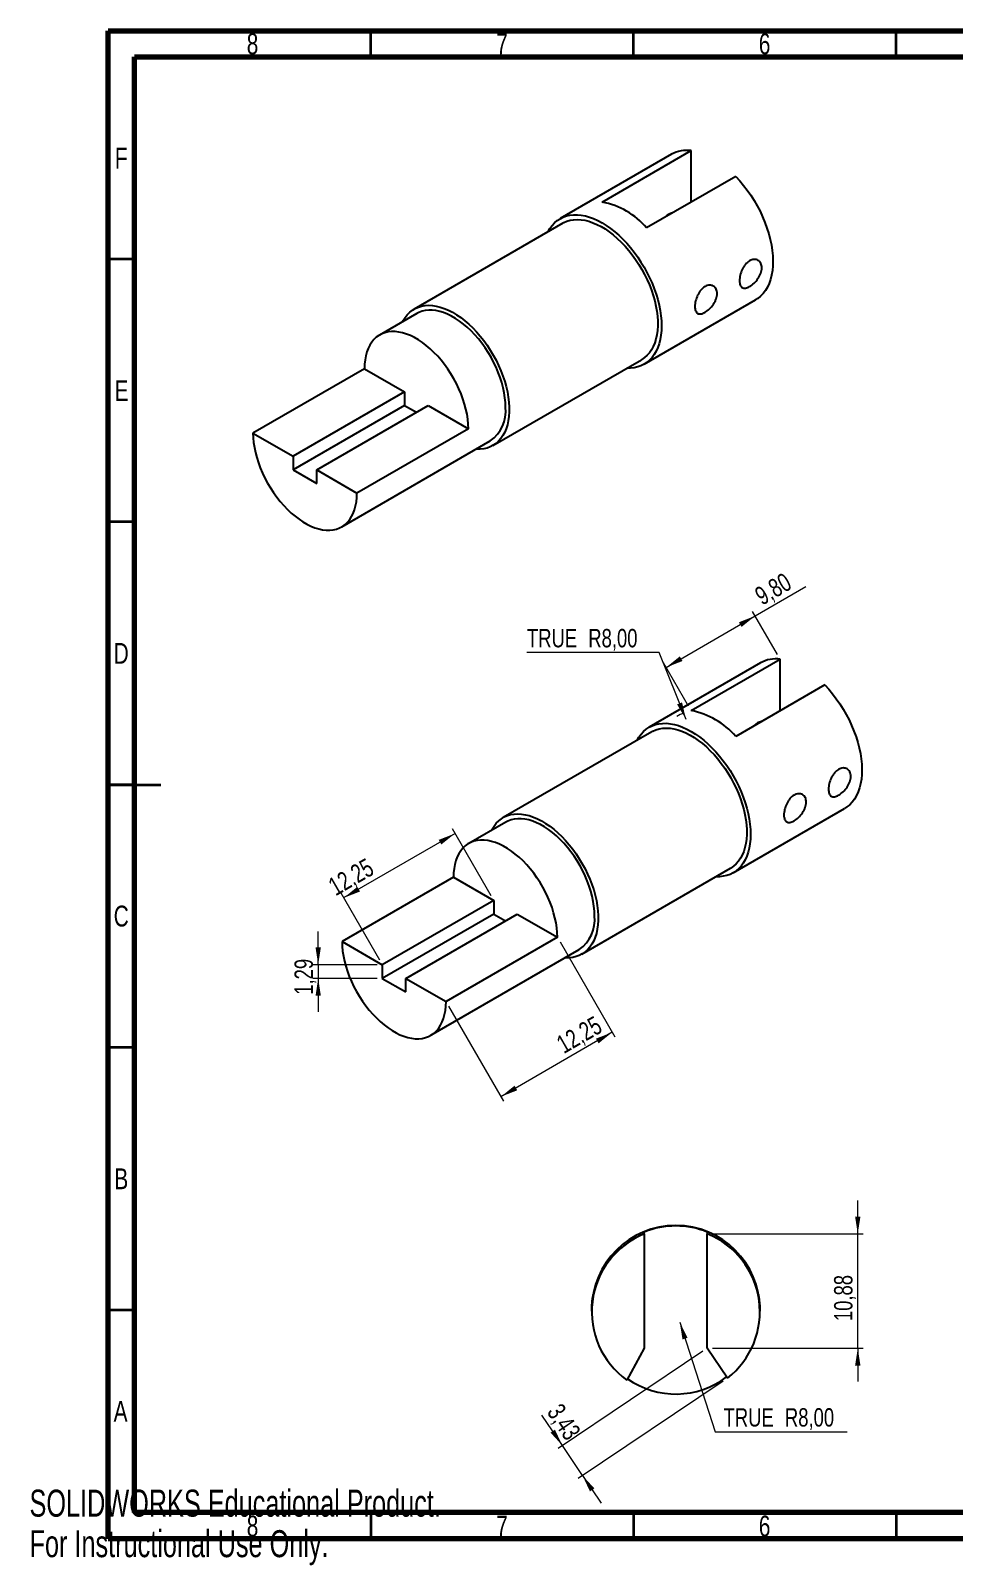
# Model space of a CAD drawing. Header units: millimetres. Extents: x 0 to 415, y 0 to 292.
# Drawn here: x 0.2 to 175.9, y -0.1 to 292 of the extents above; entities that cross this region are included whole.
import ezdxf

# ---------------------------------------------------------------- set-up
doc = ezdxf.new("R2010")
doc.units = ezdxf.units.MM
doc.styles.add('SLDTEXTSTYLE0', font='TXT', dxfattribs={"width": 0.75})
doc.styles.add('SLDTEXTSTYLE3', font='TXT', dxfattribs={"width": 0.7})
doc.dimstyles.new('SLDDIMSTYLE0', dxfattribs={"dimtxt": 3.5, "dimasz": 3.302, "dimexe": 0, "dimexo": 0.0625, "dimgap": 0.875, "dimtad": 1, "dimlfac": 0.5, "dimrnd": 1e-09, "dimzin": 12, "dimdsep": 46, "dimtxsty": 'SLDTEXTSTYLE0', "dimsah": 1, "dimcen": 0.09, "dimadec": 0, "dimazin": 3, "dimtfac": 1, "dimtmove": 0, "dimatfit": 0, "dimfxl": 0, "dimfrac": 2, "dimtolj": 1, "dimtzin": 12, "dimarcsym": 0})
doc.dimstyles.new('SLDDIMSTYLE1', dxfattribs={"dimtxt": 3.5, "dimasz": 3.302, "dimexe": 0, "dimexo": 0.0625, "dimgap": 0.875, "dimtad": 1, "dimlfac": 0.5, "dimrnd": 1e-09, "dimzin": 12, "dimdsep": 46, "dimtxsty": 'SLDTEXTSTYLE0', "dimsah": 1, "dimcen": 0.09, "dimadec": 0, "dimazin": 3, "dimtfac": 1, "dimtofl": 0, "dimtmove": 0, "dimatfit": 3, "dimfxl": 0, "dimfrac": 2, "dimtolj": 1, "dimtzin": 12, "dimarcsym": 0})
doc.dimstyles.new('SLDDIMSTYLE4', dxfattribs={"dimtxt": 3.5, "dimasz": 3.302, "dimexe": 0, "dimexo": 0.0625, "dimgap": 0.875, "dimtad": 0, "dimtih": 1, "dimtoh": 1, "dimlfac": 0.5, "dimrnd": 1e-09, "dimzin": 12, "dimdsep": 46, "dimtxsty": 'SLDTEXTSTYLE0', "dimsah": 1, "dimcen": 0, "dimadec": 0, "dimazin": 3, "dimtfac": 1, "dimtofl": 0, "dimtmove": 0, "dimatfit": 3, "dimfxl": 0, "dimfrac": 2, "dimtolj": 1, "dimtzin": 12, "dimarcsym": 0})

# ---------------------------------------------------------------- blocks, each defined once
blk = doc.blocks.new('_D_23')
at = {"color": 7, "linetype": 'Continuous', "lineweight": 0}
for p, q in [((101.01, 118.59), (111.45, 100.5)), ((79.8, 106.34), (90.24, 88.26)), ((110.95, 101.37), (89.74, 89.12))]:
    blk.add_line(p, q, dxfattribs=at)
at = {"color": 7, "linetype": 'Continuous', "lineweight": 18}
for points in [[(110.95, 101.37), (107.84, 100.16), (108.35, 99.28)], [(89.74, 89.12), (92.85, 90.33), (92.35, 91.21)]]:
    blk.add_solid(points, dxfattribs=at)
at = {"color": 7, "linetype": 'Continuous', "lineweight": 18, "insert": (99.97, 100.24), "char_height": 3.5, "attachment_point": 1, "rotation": 29.9973, "style": 'SLDTEXTSTYLE0'}
blk.add_mtext('12,25', dxfattribs=at)
blk = doc.blocks.new('_D_24')
at = {"color": 7, "linetype": 'Continuous', "lineweight": 0}
for p, q in [((54.96, 114.21), (54.96, 120.56)), ((66.17, 114.21), (53.96, 114.21)), ((54.96, 114.21), (54.96, 111.63)), ((66.17, 111.63), (53.96, 111.63)), ((54.96, 111.63), (54.96, 105.28))]:
    blk.add_line(p, q, dxfattribs=at)
at = {"color": 7, "linetype": 'Continuous', "lineweight": 18}
for points in [[(54.96, 114.21), (55.47, 117.52), (54.46, 117.52)], [(54.96, 111.63), (54.46, 108.33), (55.47, 108.33)]]:
    blk.add_solid(points, dxfattribs=at)
at = {"color": 7, "linetype": 'Continuous', "lineweight": 18, "insert": (50.45, 108.52), "char_height": 3.5, "attachment_point": 1, "rotation": 90, "style": 'SLDTEXTSTYLE0'}
blk.add_mtext('1,29', dxfattribs=at)
blk = doc.blocks.new('_D_25')
at = {"color": 7, "linetype": 'Continuous', "lineweight": 0}
for p, q in [((81.02, 139.21), (59.81, 126.96)), ((87.88, 127.33), (80.52, 140.07)), ((66.67, 115.08), (59.31, 127.83))]:
    blk.add_line(p, q, dxfattribs=at)
at = {"color": 7, "linetype": 'Continuous', "lineweight": 18}
for points in [[(81.02, 139.21), (77.91, 138), (78.41, 137.12)], [(59.81, 126.96), (62.92, 128.17), (62.41, 129.05)]]:
    blk.add_solid(points, dxfattribs=at)
at = {"color": 7, "linetype": 'Continuous', "lineweight": 18, "insert": (56.52, 130.27), "char_height": 3.5, "attachment_point": 1, "rotation": 29.9973, "style": 'SLDTEXTSTYLE0'}
blk.add_mtext('12,25', dxfattribs=at)
blk = doc.blocks.new('_D_26')
at = {"color": 7, "linetype": 'Continuous', "lineweight": 0}
for p, q in [((119.87, 173.63), (94.72, 173.63)), ((125, 160.91), (119.87, 173.63))]:
    blk.add_line(p, q, dxfattribs=at)
at = {"color": 7, "linetype": 'Continuous', "lineweight": 18}
blk.add_arc((130.21, 148.03), 15.17, 111.6585, 117.4222, dxfattribs=at)
blk.add_solid([(125, 160.91), (124.24, 164.16), (123.3, 163.78)], dxfattribs=at)
at = {"color": 7, "linetype": 'Continuous', "lineweight": 18, "char_height": 3.5, "attachment_point": 1, "style": 'SLDTEXTSTYLE0'}
for s, insert in [('R8,00', (106.39, 178.14)), ('TRUE', (94.72, 178.14))]:
    blk.add_mtext(s, dxfattribs=dict(at, insert=insert))
blk = doc.blocks.new('_D_27')
at = {"color": 7, "linetype": 'Continuous', "lineweight": 0}
for p, q in [((138.18, 180.63), (147.84, 186.2)), ((142.44, 173.25), (137.68, 181.49)), ((121.21, 170.83), (138.18, 180.63)), ((125.47, 163.46), (120.71, 171.69))]:
    blk.add_line(p, q, dxfattribs=at)
at = {"color": 7, "linetype": 'Continuous', "lineweight": 18}
for points in [[(138.18, 180.63), (135.07, 179.41), (135.58, 178.53)], [(121.21, 170.83), (124.33, 172.04), (123.82, 172.92)]]:
    blk.add_solid(points, dxfattribs=at)
at = {"color": 7, "linetype": 'Continuous', "lineweight": 18, "insert": (137.74, 185.58), "char_height": 3.5, "attachment_point": 1, "rotation": 29.9973, "style": 'SLDTEXTSTYLE0'}
blk.add_mtext('9,80', dxfattribs=at)
blk = doc.blocks.new('_D_28')
at = {"color": 7, "linetype": 'Continuous', "lineweight": 0}
for p, q in [((157.7, 63.01), (157.7, 69.36)), ((130.06, 63.01), (158.7, 63.01)), ((157.7, 41.25), (157.7, 63.01)), ((130.06, 41.25), (158.7, 41.25)), ((157.7, 41.25), (157.7, 34.9))]:
    blk.add_line(p, q, dxfattribs=at)
at = {"color": 7, "linetype": 'Continuous', "lineweight": 18}
for points in [[(157.7, 63.01), (158.21, 66.31), (157.19, 66.31)], [(157.7, 41.25), (157.19, 37.95), (158.21, 37.95)]]:
    blk.add_solid(points, dxfattribs=at)
at = {"color": 7, "linetype": 'Continuous', "lineweight": 18, "insert": (153.19, 46.41), "char_height": 3.5, "attachment_point": 1, "rotation": 90, "style": 'SLDTEXTSTYLE0'}
blk.add_mtext('10,88', dxfattribs=at)
blk = doc.blocks.new('_D_29')
at = {"color": 7, "linetype": 'Continuous', "lineweight": 0}
for p, q in [((128.22, 40.69), (100.63, 22.17)), ((132.05, 35), (104.45, 16.48)), ((101.46, 22.73), (97.56, 28.54)), ((105.28, 17.03), (101.46, 22.73)), ((105.28, 17.03), (108.82, 11.76))]:
    blk.add_line(p, q, dxfattribs=at)
at = {"color": 7, "linetype": 'Continuous', "lineweight": 18}
for points in [[(101.46, 22.73), (100.04, 25.75), (99.2, 25.19)], [(105.28, 17.03), (106.7, 14.01), (107.55, 14.57)]]:
    blk.add_solid(points, dxfattribs=at)
at = {"color": 7, "linetype": 'Continuous', "lineweight": 18, "insert": (101.31, 31.05), "char_height": 3.5, "attachment_point": 1, "rotation": 303.8742, "style": 'SLDTEXTSTYLE0'}
blk.add_mtext('3,43', dxfattribs=at)
blk = doc.blocks.new('_D_30')
at = {"color": 7, "linetype": 'Continuous', "lineweight": 0}
for p, q in [((123.8, 46.22), (130.56, 25.33)), ((130.56, 25.33), (155.71, 25.33))]:
    blk.add_line(p, q, dxfattribs=at)
at = {"color": 7, "linetype": 'Continuous', "lineweight": 18}
blk.add_solid([(123.8, 46.22), (124.33, 42.93), (125.3, 43.24)], dxfattribs=at)
at = {"color": 7, "linetype": 'Continuous', "lineweight": 18, "char_height": 3.5, "attachment_point": 1, "style": 'SLDTEXTSTYLE0'}
for s, insert in [('TRUE', (132.15, 29.84)), ('R8,00', (143.83, 29.84))]:
    blk.add_mtext(s, dxfattribs=dict(at, insert=insert))

msp = doc.modelspace()

# ---------------------------------------------------------------- linework, layer by layer
at = {"color": 7, "linetype": 'Continuous', "lineweight": 70}
for p, q in [((15, 5), (15, 292)), ((15, 292), (415, 292)), ((20, 10), (20, 287)), ((20, 287), (410, 287)), ((410, 10), (20, 10)), ((415, 5), (15, 5))]:
    msp.add_line(p, q, dxfattribs=at)
at = {"color": 7, "linetype": 'Continuous', "lineweight": 35}
for p, q in [((65, 287), (65, 292)), ((115, 287), (115, 292)), ((165, 287), (165, 292)), ((20, 248.5), (15, 248.5)), ((20, 198.5), (15, 198.5)), ((15, 148.5), (25, 148.5)), ((20, 148.5), (15, 148.5)), ((20, 98.5), (15, 98.5)), ((20, 48.5), (15, 48.5)), ((65, 10), (65, 5)), ((115, 10), (115, 5)), ((165, 10), (165, 5))]:
    msp.add_line(p, q, dxfattribs=at)
at = {"color": 7, "linetype": 'Continuous', "lineweight": 25}
for p, q in [((109.017, 259.379), (125.988, 269.176)), ((125.988, 259.379), (125.988, 269.176)), ((122.231, 268.472), (101.018, 256.226)), ((134.473, 264.277), (117.502, 254.48)), ((101.518, 255.36), (73.233, 239.032)), ((117.016, 228.512), (138.23, 240.758)), ((73.733, 238.166), (66.662, 234.084)), ((88.232, 213.05), (116.516, 229.378)), ((63.762, 227.674), (42.549, 215.428)), ((63.762, 227.674), (71.427, 223.249)), ((71.427, 223.249), (50.214, 211.003)), ((71.427, 223.249), (71.427, 220.668)), ((71.427, 220.668), (50.214, 208.422)), ((54.683, 208.423), (75.896, 220.669)), ((71.427, 220.668), (73.661, 219.379)), ((75.896, 220.669), (83.561, 216.244)), ((83.561, 216.244), (62.348, 203.998)), ((42.549, 215.428), (50.214, 211.003)), ((59.448, 197.588), (87.732, 213.916)), ((50.214, 211.003), (50.214, 208.422)), ((50.214, 208.422), (54.683, 205.843)), ((54.683, 205.843), (54.683, 208.423)), ((54.683, 208.423), (62.348, 203.998)), ((125.969, 162.591), (142.939, 172.388)), ((142.939, 162.591), (142.939, 172.388)), ((139.182, 171.684), (117.969, 159.438)), ((151.424, 167.49), (134.454, 157.693)), ((118.469, 158.572), (90.185, 142.244)), ((133.968, 131.725), (155.181, 143.971)), ((90.685, 141.378), (83.614, 137.296)), ((105.184, 116.262), (133.468, 132.591)), ((80.714, 130.886), (59.501, 118.64)), ((80.714, 130.886), (88.379, 126.461)), ((88.379, 126.461), (67.166, 114.215)), ((88.379, 126.461), (88.379, 123.881)), ((88.379, 123.881), (67.166, 111.635)), ((71.634, 111.635), (92.848, 123.881)), ((88.379, 123.881), (90.613, 122.591)), ((92.848, 123.881), (100.513, 119.456)), ((59.501, 118.64), (67.166, 114.215)), ((76.399, 100.8), (104.684, 117.129)), ((100.513, 119.456), (79.3, 107.21)), ((67.166, 114.215), (67.166, 111.635)), ((67.166, 111.635), (71.634, 109.055)), ((71.634, 109.055), (71.634, 111.635)), ((71.634, 111.635), (79.3, 107.21)), ((117.055, 63.012), (117.055, 63.36)), ((117.055, 63.012), (117.055, 41.25)), ((129.055, 63.36), (129.055, 63.012)), ((129.055, 41.25), (129.055, 63.012)), ((107.055, 48.616), (107.055, 48.485)), ((107.055, 48.399), (107.055, 48.312)), ((107.055, 48.225), (107.055, 48.181)), ((139.055, 48.485), (139.055, 48.616)), ((139.055, 48.312), (139.055, 48.399)), ((139.055, 48.181), (139.055, 48.225)), ((117.055, 41.25), (113.727, 35.183)), ((132.879, 35.554), (129.055, 41.25))]:
    msp.add_line(p, q, dxfattribs=at)
at = {"color": 7, "linetype": 'Continuous', "lineweight": 25, "flags": 128}
for points in [[(134.473, 264.277), (135.233, 263.445), (135.966, 262.566), (136.667, 261.643), (137.334, 260.682), (137.962, 259.689), (138.549, 258.668), (139.09, 257.625), (139.584, 256.565), (140.027, 255.496), (140.416, 254.421), (140.751, 253.347), (141.028, 252.281), (141.247, 251.226), (141.407, 250.191), (141.506, 249.179), (141.544, 248.197), (141.52, 247.249), (141.435, 246.341), (141.29, 245.479), (141.085, 244.665), (140.821, 243.906), (140.5, 243.204), (140.123, 242.565), (139.692, 241.99), (139.21, 241.484), (138.68, 241.049), (138.23, 240.758)], [(98.734, 253.753), (99.087, 254.363), (99.499, 254.927), (99.96, 255.427), (100.467, 255.861), (101.017, 256.225), (101.608, 256.52), (102.237, 256.742), (102.9, 256.891), (103.595, 256.966), (104.317, 256.966), (105.063, 256.892), (105.83, 256.745), (106.612, 256.523), (107.407, 256.23), (108.21, 255.866), (109.017, 255.434), (109.824, 254.934), (110.627, 254.371), (111.422, 253.747), (112.204, 253.064), (112.971, 252.328), (113.717, 251.54), (114.439, 250.706), (115.134, 249.829), (115.797, 248.914), (116.426, 247.966), (117.017, 246.989), (117.567, 245.989), (118.074, 244.97), (118.535, 243.938), (118.947, 242.898), (119.308, 241.855), (119.617, 240.815), (119.872, 239.783), (120.072, 238.764), (120.216, 237.764), (120.302, 236.786), (120.331, 235.838), (120.302, 234.922), (120.216, 234.045), (120.072, 233.21), (119.872, 232.422), (119.617, 231.684), (119.308, 231.001), (118.947, 230.375), (118.535, 229.811), (118.074, 229.311), (117.567, 228.878), (117.017, 228.513), (116.426, 228.218), (115.797, 227.996), (115.134, 227.847), (114.439, 227.772), (113.732, 227.771)], [(101.518, 255.36), (101.728, 255.474), (102.317, 255.732), (102.942, 255.916), (103.601, 256.027), (104.289, 256.062), (105.003, 256.023), (105.739, 255.91), (106.493, 255.722), (107.261, 255.462), (108.038, 255.13), (108.821, 254.728), (109.605, 254.259), (110.385, 253.725), (111.158, 253.129), (111.92, 252.474), (112.665, 251.764), (113.391, 251.002), (114.092, 250.194), (114.766, 249.343), (115.409, 248.453), (116.017, 247.531), (116.586, 246.58), (117.114, 245.606), (117.598, 244.615), (118.035, 243.611), (118.423, 242.6), (118.759, 241.589), (119.042, 240.581), (119.271, 239.583), (119.443, 238.601), (119.559, 237.639), (119.616, 236.703), (119.616, 235.798), (119.559, 234.928), (119.443, 234.1), (119.271, 233.316), (119.042, 232.582), (118.759, 231.902), (118.423, 231.278), (118.035, 230.715), (117.598, 230.216), (117.114, 229.783), (116.586, 229.419), (116.516, 229.378)], [(71.041, 236.611), (71.152, 236.827), (71.515, 237.421), (71.927, 237.952), (72.388, 238.419), (72.894, 238.817), (73.444, 239.146), (74.032, 239.404), (74.658, 239.588), (75.317, 239.698), (76.005, 239.734), (76.719, 239.695), (77.455, 239.582), (78.209, 239.394), (78.977, 239.134), (79.754, 238.802), (80.537, 238.4), (81.321, 237.931), (82.101, 237.397), (82.874, 236.801), (83.635, 236.146), (84.381, 235.436), (85.106, 234.674), (85.808, 233.866), (86.482, 233.014), (87.125, 232.125), (87.732, 231.203), (88.302, 230.252), (88.83, 229.278), (89.314, 228.286), (89.751, 227.283), (90.138, 226.272), (90.475, 225.26), (90.758, 224.253), (90.986, 223.255), (91.159, 222.273), (91.274, 221.311), (91.332, 220.375), (91.332, 219.469), (91.274, 218.6), (91.159, 217.771), (90.986, 216.988), (90.758, 216.254), (90.475, 215.573), (90.138, 214.95), (89.751, 214.387), (89.314, 213.888), (88.83, 213.455), (88.302, 213.091), (87.732, 212.798), (87.125, 212.577), (86.482, 212.429), (85.808, 212.356), (85.106, 212.358), (85.039, 212.362)], [(90.632, 220.326), (90.603, 221.218), (90.516, 222.138), (90.372, 223.081), (90.171, 224.041), (89.915, 225.014), (89.604, 225.992), (89.242, 226.97), (88.83, 227.943), (88.37, 228.905), (87.866, 229.85), (87.319, 230.773), (86.734, 231.668), (86.114, 232.53), (85.462, 233.354), (84.782, 234.134), (84.079, 234.868), (83.356, 235.549), (82.618, 236.175), (81.868, 236.742), (81.112, 237.245), (80.354, 237.683), (79.597, 238.052), (78.848, 238.351), (78.11, 238.578), (77.387, 238.731), (76.683, 238.81), (76.004, 238.814), (75.352, 238.743), (74.731, 238.597), (74.146, 238.377), (73.733, 238.166)], [(83.561, 216.244), (83.532, 217.136), (83.445, 218.056), (83.301, 218.999), (83.1, 219.959), (82.844, 220.932), (82.533, 221.91), (82.171, 222.888), (81.759, 223.861), (81.299, 224.823), (80.795, 225.768), (80.248, 226.691), (79.663, 227.586), (79.043, 228.448), (78.391, 229.272), (77.711, 230.052), (77.008, 230.786), (76.285, 231.467), (75.546, 232.093), (74.797, 232.66), (74.041, 233.163), (73.283, 233.601), (72.526, 233.97), (71.777, 234.269), (71.039, 234.496), (70.316, 234.649), (69.612, 234.728), (68.933, 234.732), (68.281, 234.661), (67.66, 234.515), (67.075, 234.295), (66.529, 234.004), (66.024, 233.641), (65.565, 233.21), (65.152, 232.713), (64.79, 232.153), (64.48, 231.533), (64.224, 230.856), (64.023, 230.128), (63.878, 229.352), (63.791, 228.532), (63.762, 227.674)], [(42.549, 215.428), (42.578, 214.536), (42.665, 213.616), (42.809, 212.673), (43.01, 211.712), (43.267, 210.74), (43.577, 209.762), (43.939, 208.783), (44.351, 207.81), (44.811, 206.848), (45.316, 205.903), (45.862, 204.981), (46.447, 204.086), (47.067, 203.224), (47.719, 202.4), (48.399, 201.619), (49.102, 200.886), (49.825, 200.204), (50.564, 199.578), (51.313, 199.012), (52.069, 198.508), (52.828, 198.071), (53.584, 197.701), (54.333, 197.402), (55.072, 197.175), (55.795, 197.022), (56.498, 196.944), (57.178, 196.94), (57.83, 197.011), (58.45, 197.157), (59.035, 197.376), (59.581, 197.668), (60.086, 198.031), (60.546, 198.462), (60.958, 198.959), (61.32, 199.519), (61.63, 200.139), (61.887, 200.815), (62.088, 201.543), (62.232, 202.32), (62.319, 203.14), (62.348, 203.998)], [(151.424, 167.49), (152.184, 166.658), (152.917, 165.778), (153.619, 164.855), (154.286, 163.895), (154.914, 162.901), (155.5, 161.88), (156.042, 160.837), (156.535, 159.778), (156.978, 158.708), (157.368, 157.633), (157.702, 156.56), (157.98, 155.493), (158.199, 154.439), (158.358, 153.403), (158.457, 152.391), (158.495, 151.409), (158.472, 150.461), (158.387, 149.554), (158.242, 148.691), (158.036, 147.877), (157.772, 147.118), (157.451, 146.417), (157.074, 145.777), (156.643, 145.202), (156.162, 144.696), (155.631, 144.262), (155.181, 143.971)], [(115.685, 156.965), (116.039, 157.575), (116.451, 158.139), (116.911, 158.639), (117.418, 159.073), (117.969, 159.438), (118.56, 159.732), (119.189, 159.954), (119.852, 160.103), (120.546, 160.178), (121.269, 160.179), (122.015, 160.105), (122.781, 159.957), (123.564, 159.736), (124.358, 159.443), (125.161, 159.079), (125.969, 158.646), (126.776, 158.147), (127.579, 157.584), (128.373, 156.959), (129.156, 156.277), (129.922, 155.54), (130.668, 154.752), (131.391, 153.918), (132.085, 153.041), (132.749, 152.126), (133.377, 151.178), (133.969, 150.201), (134.519, 149.201), (135.026, 148.182), (135.486, 147.15), (135.898, 146.11), (136.26, 145.068), (136.569, 144.028), (136.824, 142.995), (137.024, 141.976), (137.167, 140.976), (137.253, 139.999), (137.282, 139.05), (137.253, 138.135), (137.167, 137.257), (137.024, 136.422), (136.824, 135.634), (136.569, 134.896), (136.26, 134.213), (135.898, 133.588), (135.486, 133.024), (135.026, 132.523), (134.519, 132.09), (133.969, 131.725), (133.377, 131.431), (132.749, 131.209), (132.085, 131.06), (131.391, 130.985), (130.684, 130.983)], [(118.469, 158.572), (118.679, 158.687), (119.268, 158.944), (119.894, 159.129), (120.553, 159.239), (121.241, 159.275), (121.955, 159.236), (122.691, 159.122), (123.445, 158.935), (124.213, 158.674), (124.99, 158.342), (125.773, 157.941), (126.556, 157.471), (127.337, 156.937), (128.11, 156.341), (128.871, 155.686), (129.617, 154.976), (130.342, 154.215), (131.044, 153.406), (131.718, 152.555), (132.36, 151.666), (132.968, 150.743), (133.538, 149.792), (134.066, 148.818), (134.549, 147.827), (134.986, 146.823), (135.374, 145.813), (135.711, 144.801), (135.994, 143.793), (136.222, 142.796), (136.395, 141.813), (136.51, 140.851), (136.568, 139.915), (136.568, 139.01), (136.51, 138.141), (136.395, 137.312), (136.222, 136.528), (135.994, 135.794), (135.711, 135.114), (135.374, 134.49), (134.986, 133.928), (134.549, 133.428), (134.066, 132.996), (133.538, 132.632), (133.468, 132.591)], [(87.992, 139.823), (88.104, 140.04), (88.466, 140.633), (88.879, 141.165), (89.34, 141.631), (89.846, 142.03), (90.395, 142.359), (90.984, 142.616), (91.61, 142.8), (92.268, 142.911), (92.957, 142.947), (93.671, 142.908), (94.407, 142.794), (95.161, 142.606), (95.928, 142.346), (96.706, 142.014), (97.488, 141.612), (98.272, 141.143), (99.053, 140.609), (99.826, 140.013), (100.587, 139.358), (101.332, 138.648), (102.058, 137.887), (102.76, 137.078), (103.434, 136.227), (104.076, 135.337), (104.684, 134.415), (105.253, 133.464), (105.781, 132.49), (106.265, 131.499), (106.702, 130.495), (107.09, 129.485), (107.426, 128.473), (107.709, 127.465), (107.938, 126.468), (108.11, 125.485), (108.226, 124.523), (108.284, 123.587), (108.284, 122.682), (108.226, 121.812), (108.11, 120.984), (107.938, 120.2), (107.709, 119.466), (107.426, 118.786), (107.09, 118.162), (106.702, 117.599), (106.265, 117.1), (105.781, 116.667), (105.253, 116.303), (104.684, 116.01), (104.076, 115.789), (103.434, 115.642), (102.76, 115.568), (102.058, 115.57), (101.991, 115.574)], [(107.584, 123.538), (107.555, 124.43), (107.468, 125.35), (107.323, 126.293), (107.122, 127.254), (106.866, 128.226), (106.556, 129.204), (106.194, 130.183), (105.781, 131.156), (105.322, 132.117), (104.817, 133.063), (104.271, 133.985), (103.686, 134.88), (103.065, 135.742), (102.413, 136.566), (101.734, 137.347), (101.03, 138.08), (100.307, 138.762), (99.569, 139.388), (98.82, 139.954), (98.063, 140.457), (97.305, 140.895), (96.549, 141.265), (95.8, 141.564), (95.061, 141.79), (94.338, 141.944), (93.635, 142.022), (92.955, 142.026), (92.303, 141.955), (91.683, 141.809), (91.098, 141.59), (90.685, 141.378)], [(100.513, 119.456), (100.484, 120.348), (100.397, 121.268), (100.252, 122.211), (100.051, 123.172), (99.795, 124.144), (99.485, 125.122), (99.123, 126.101), (98.71, 127.074), (98.251, 128.035), (97.746, 128.98), (97.2, 129.903), (96.615, 130.798), (95.994, 131.66), (95.342, 132.484), (94.663, 133.265), (93.959, 133.998), (93.236, 134.68), (92.498, 135.306), (91.749, 135.872), (90.992, 136.375), (90.234, 136.813), (89.478, 137.183), (88.728, 137.482), (87.99, 137.708), (87.267, 137.862), (86.564, 137.94), (85.884, 137.944), (85.232, 137.873), (84.612, 137.727), (84.027, 137.508), (83.48, 137.216), (82.976, 136.853), (82.516, 136.422), (82.104, 135.925), (81.742, 135.365), (81.431, 134.745), (81.175, 134.069), (80.974, 133.34), (80.83, 132.564), (80.743, 131.744), (80.714, 130.886)], [(59.501, 118.64), (59.53, 117.748), (59.617, 116.828), (59.761, 115.885), (59.962, 114.924), (60.218, 113.952), (60.528, 112.974), (60.891, 111.996), (61.303, 111.023), (61.763, 110.061), (62.267, 109.116), (62.814, 108.193), (63.399, 107.298), (64.019, 106.436), (64.671, 105.612), (65.35, 104.831), (66.054, 104.098), (66.777, 103.416), (67.515, 102.791), (68.265, 102.224), (69.021, 101.721), (69.779, 101.283), (70.535, 100.913), (71.285, 100.614), (72.023, 100.388), (72.746, 100.235), (73.45, 100.156), (74.129, 100.152), (74.781, 100.223), (75.401, 100.369), (75.986, 100.589), (76.533, 100.88), (77.037, 101.243), (77.497, 101.674), (77.909, 102.171), (78.272, 102.731), (78.582, 103.351), (78.838, 104.027), (79.039, 104.756), (79.184, 105.532), (79.27, 106.352), (79.3, 107.21)]]:
    msp.add_lwpolyline(points, dxfattribs=at)
at = {"color": 7, "linetype": 'Continuous', "lineweight": 25}
for centre, radius, start, end in [((125.17, 263.163), 6.069, 82.25428, 118.9649), ((106.269, 244.82), 14.816, 40.69406, 79.31132), ((123.06, 254.651), 2.752, 102.91751, 137.07711), ((83.575, 219.658), 7.089, 305.90601, 5.40617), ((142.121, 166.375), 6.069, 82.25428, 118.9649), ((123.221, 148.033), 14.816, 40.69406, 79.31132), ((140.012, 157.864), 2.752, 102.91751, 137.07711), ((100.526, 122.87), 7.089, 305.90601, 5.40617), ((123.055, 48.615), 16, 0.00484, 179.99516), ((123.055, 48.526), 16.002, 67.9779, 112.0221), ((123.053, 48.181), 15.998, 112.01898, 234.34022), ((123.057, 48.181), 15.998, 307.87492, 67.98102), ((123.055, 48.532), 16.001, 234.94259, 307.17963)]:
    msp.add_arc(centre, radius, start, end, dxfattribs=at)
for points, knots in [([(139.423, 246.859), (139.423, 246.697), (139.406, 246.531), (139.342, 246.192), (139.293, 246.017), (139.168, 245.669), (139.092, 245.498), (138.913, 245.157), (138.811, 244.987), (138.479, 244.503), (138.216, 244.199), (137.669, 243.682), (137.378, 243.462), (136.962, 243.222), (136.824, 243.156), (136.562, 243.055), (136.437, 243.021), (136.079, 242.967), (135.872, 242.998), (135.616, 243.146), (135.541, 243.211), (135.412, 243.374), (135.356, 243.473), (135.268, 243.697), (135.236, 243.822), (135.191, 244.1), (135.18, 244.253), (135.18, 244.733), (135.225, 245.095), (135.4, 245.828), (135.532, 246.207), (135.786, 246.737), (135.881, 246.911), (136.087, 247.235), (136.198, 247.387), (136.555, 247.811), (136.82, 248.041), (137.241, 248.283), (137.381, 248.345), (137.663, 248.434), (137.806, 248.46), (138.081, 248.475), (138.214, 248.463), (138.469, 248.404), (138.591, 248.356), (138.922, 248.165), (139.107, 247.968), (139.355, 247.48), (139.423, 247.184), (139.423, 246.859)], [0, 0, 0, 0, 0.03125, 0.03125, 0.0625, 0.0625, 0.09375, 0.09375, 0.125, 0.125, 0.1875, 0.1875, 0.25, 0.25, 0.28125, 0.28125, 0.3125, 0.3125, 0.375, 0.375, 0.40625, 0.40625, 0.4375, 0.4375, 0.46875, 0.46875, 0.5, 0.5, 0.5625, 0.5625, 0.625, 0.625, 0.65625, 0.65625, 0.6875, 0.6875, 0.75, 0.75, 0.78125, 0.78125, 0.8125, 0.8125, 0.84375, 0.84375, 0.875, 0.875, 0.9375, 0.9375, 1, 1, 1, 1]), ([(130.937, 241.961), (130.937, 241.799), (130.921, 241.633), (130.856, 241.293), (130.808, 241.118), (130.683, 240.771), (130.606, 240.599), (130.428, 240.258), (130.326, 240.089), (129.993, 239.604), (129.731, 239.301), (129.183, 238.784), (128.893, 238.564), (128.477, 238.324), (128.338, 238.257), (128.076, 238.157), (127.951, 238.123), (127.594, 238.069), (127.387, 238.099), (127.13, 238.248), (127.056, 238.313), (126.926, 238.476), (126.871, 238.574), (126.783, 238.798), (126.75, 238.924), (126.706, 239.201), (126.695, 239.354), (126.695, 239.835), (126.74, 240.196), (126.915, 240.93), (127.046, 241.308), (127.301, 241.839), (127.396, 242.013), (127.602, 242.337), (127.712, 242.489), (128.07, 242.913), (128.335, 243.142), (128.755, 243.385), (128.896, 243.447), (129.178, 243.536), (129.321, 243.562), (129.596, 243.576), (129.728, 243.565), (129.984, 243.506), (130.105, 243.458), (130.437, 243.266), (130.621, 243.07), (130.87, 242.581), (130.938, 242.285), (130.937, 241.961)], [0, 0, 0, 0, 0.03125, 0.03125, 0.0625, 0.0625, 0.09375, 0.09375, 0.125, 0.125, 0.1875, 0.1875, 0.25, 0.25, 0.28125, 0.28125, 0.3125, 0.3125, 0.375, 0.375, 0.40625, 0.40625, 0.4375, 0.4375, 0.46875, 0.46875, 0.5, 0.5, 0.5625, 0.5625, 0.625, 0.625, 0.65625, 0.65625, 0.6875, 0.6875, 0.75, 0.75, 0.78125, 0.78125, 0.8125, 0.8125, 0.84375, 0.84375, 0.875, 0.875, 0.9375, 0.9375, 1, 1, 1, 1]), ([(156.374, 150.072), (156.374, 149.909), (156.358, 149.743), (156.293, 149.404), (156.245, 149.229), (156.119, 148.882), (156.043, 148.71), (155.865, 148.369), (155.762, 148.199), (155.43, 147.715), (155.168, 147.412), (154.62, 146.894), (154.329, 146.675), (153.913, 146.435), (153.775, 146.368), (153.513, 146.268), (153.388, 146.234), (153.031, 146.179), (152.823, 146.21), (152.567, 146.358), (152.493, 146.424), (152.363, 146.586), (152.308, 146.685), (152.22, 146.909), (152.187, 147.035), (152.143, 147.312), (152.131, 147.465), (152.132, 147.946), (152.177, 148.307), (152.352, 149.04), (152.483, 149.419), (152.737, 149.95), (152.833, 150.123), (153.039, 150.447), (153.149, 150.599), (153.507, 151.024), (153.772, 151.253), (154.192, 151.496), (154.333, 151.558), (154.615, 151.646), (154.757, 151.673), (155.032, 151.687), (155.165, 151.676), (155.42, 151.617), (155.542, 151.569), (155.874, 151.377), (156.058, 151.18), (156.307, 150.692), (156.374, 150.396), (156.374, 150.072)], [0, 0, 0, 0, 0.03125, 0.03125, 0.0625, 0.0625, 0.09375, 0.09375, 0.125, 0.125, 0.1875, 0.1875, 0.25, 0.25, 0.28125, 0.28125, 0.3125, 0.3125, 0.375, 0.375, 0.40625, 0.40625, 0.4375, 0.4375, 0.46875, 0.46875, 0.5, 0.5, 0.5625, 0.5625, 0.625, 0.625, 0.65625, 0.65625, 0.6875, 0.6875, 0.75, 0.75, 0.78125, 0.78125, 0.8125, 0.8125, 0.84375, 0.84375, 0.875, 0.875, 0.9375, 0.9375, 1, 1, 1, 1]), ([(147.889, 145.173), (147.889, 145.011), (147.872, 144.845), (147.808, 144.506), (147.759, 144.331), (147.634, 143.983), (147.558, 143.811), (147.38, 143.471), (147.277, 143.301), (146.945, 142.817), (146.682, 142.513), (146.135, 141.996), (145.844, 141.776), (145.428, 141.536), (145.29, 141.469), (145.028, 141.369), (144.903, 141.335), (144.545, 141.281), (144.338, 141.311), (144.082, 141.46), (144.007, 141.525), (143.878, 141.688), (143.823, 141.786), (143.735, 142.011), (143.702, 142.136), (143.657, 142.414), (143.646, 142.567), (143.646, 143.047), (143.691, 143.409), (143.866, 144.142), (143.998, 144.52), (144.252, 145.051), (144.348, 145.225), (144.553, 145.549), (144.664, 145.701), (145.022, 146.125), (145.286, 146.354), (145.707, 146.597), (145.847, 146.659), (146.129, 146.748), (146.272, 146.774), (146.547, 146.788), (146.68, 146.777), (146.935, 146.718), (147.057, 146.67), (147.389, 146.479), (147.573, 146.282), (147.822, 145.794), (147.889, 145.498), (147.889, 145.173)], [0, 0, 0, 0, 0.03125, 0.03125, 0.0625, 0.0625, 0.09375, 0.09375, 0.125, 0.125, 0.1875, 0.1875, 0.25, 0.25, 0.28125, 0.28125, 0.3125, 0.3125, 0.375, 0.375, 0.40625, 0.40625, 0.4375, 0.4375, 0.46875, 0.46875, 0.5, 0.5, 0.5625, 0.5625, 0.625, 0.625, 0.65625, 0.65625, 0.6875, 0.6875, 0.75, 0.75, 0.78125, 0.78125, 0.8125, 0.8125, 0.84375, 0.84375, 0.875, 0.875, 0.9375, 0.9375, 1, 1, 1, 1]), ([(107.057, 48.485), (107.056, 48.53), (107.054, 48.743), (107.066, 49.118), (107.091, 49.597), (107.129, 50.039), (107.175, 50.443), (107.223, 50.79), (107.269, 51.076), (107.307, 51.285), (107.332, 51.415), (107.342, 51.459), (107.336, 51.418), (107.314, 51.296), (107.279, 51.095), (107.236, 50.822), (107.188, 50.479), (107.141, 50.08), (107.1, 49.628), (107.064, 49.069), (107.058, 48.647), (107.055, 48.399)], [0, 0, 0, 0, 0.0139957, 0.0678528, 0.1197909, 0.1732045, 0.2257215, 0.2797219, 0.3329101, 0.3876541, 0.4405572, 0.4950435, 0.5471224, 0.6007187, 0.6527294, 0.7062054, 0.7589965, 0.8132915, 0.8665088, 0.9213013, 1, 1, 1, 1]), ([(107.057, 48.312), (107.056, 48.356), (107.054, 48.569), (107.066, 48.944), (107.091, 49.423), (107.129, 49.865), (107.175, 50.269), (107.223, 50.616), (107.269, 50.902), (107.307, 51.111), (107.332, 51.241), (107.342, 51.285), (107.336, 51.244), (107.314, 51.122), (107.279, 50.921), (107.236, 50.648), (107.188, 50.305), (107.141, 49.906), (107.1, 49.455), (107.064, 48.895), (107.058, 48.473), (107.055, 48.225)], [0, 0, 0, 0, 0.0139957, 0.0678528, 0.1197909, 0.1732045, 0.2257215, 0.2797219, 0.3329101, 0.3876541, 0.4405572, 0.4950435, 0.5471224, 0.6007187, 0.6527294, 0.7062054, 0.7589965, 0.8132915, 0.8665088, 0.9213013, 1, 1, 1, 1]), ([(139.055, 48.401), (139.054, 48.566), (139.051, 48.9), (139.027, 49.387), (138.992, 49.85), (138.948, 50.272), (138.9, 50.647), (138.853, 50.96), (138.812, 51.205), (138.783, 51.369), (138.769, 51.45), (138.771, 51.446), (138.789, 51.358), (138.821, 51.192), (138.862, 50.949), (138.909, 50.637), (138.957, 50.258), (139, 49.83), (139.033, 49.357), (139.053, 48.904), (139.053, 48.609), (139.054, 48.485)], [0, 0, 0, 0, 0.0522807, 0.1060937, 0.15837, 0.2121321, 0.2649667, 0.3193085, 0.372531, 0.4273313, 0.4799284, 0.534092, 0.5860221, 0.6394422, 0.6917026, 0.7454326, 0.7985006, 0.8531021, 0.90621, 0.9609029, 1, 1, 1, 1]), ([(139.055, 48.227), (139.054, 48.392), (139.051, 48.726), (139.027, 49.213), (138.992, 49.676), (138.948, 50.098), (138.9, 50.474), (138.853, 50.786), (138.812, 51.031), (138.783, 51.195), (138.769, 51.276), (138.771, 51.272), (138.789, 51.184), (138.821, 51.018), (138.862, 50.775), (138.909, 50.463), (138.957, 50.085), (139, 49.656), (139.033, 49.183), (139.053, 48.73), (139.053, 48.435), (139.054, 48.312)], [0, 0, 0, 0, 0.0522807, 0.1060937, 0.15837, 0.2121321, 0.2649667, 0.3193085, 0.372531, 0.4273313, 0.4799284, 0.534092, 0.5860221, 0.6394422, 0.6917026, 0.7454326, 0.7985006, 0.8531021, 0.90621, 0.9609029, 1, 1, 1, 1])]:
    msp.add_open_spline(points, degree=3, knots=knots, dxfattribs=at)

# ---------------------------------------------------------------- texts
at = {"color": 7, "linetype": 'Continuous', "lineweight": 0, "char_height": 3.969, "attachment_point": 2, "style": 'SLDTEXTSTYLE0'}
for s, insert in [('8', (42.46, 291.483)), ('7', (89.96, 291.483)), ('6', (139.96, 291.483)), ('F', (17.458, 269.733)), ('E', (17.508, 225.483)), ('D', (17.453, 175.483)), ('C', (17.459, 125.483)), ('B', (17.471, 75.483)), ('A', (17.34, 31.233)), ('8', (42.46, 9.393)), ('7', (89.96, 9.393)), ('6', (139.96, 9.393))]:
    msp.add_mtext(s, dxfattribs=dict(at, insert=insert))
at = {"color": 7, "linetype": 'Continuous', "char_height": 5.1381, "attachment_point": 1, "style": 'SLDTEXTSTYLE3'}
for s, insert in [('SOLIDWORKS Educational Product.', (0, 14.331)), ('For Instructional Use Only.', (0, 6.623))]:
    msp.add_mtext(s, dxfattribs=dict(at, insert=insert))

# ---------------------------------------------------------------- dimensions: what is measured, and where the dimension line sits
at = {"color": 7, "linetype": 'Continuous', "lineweight": 18}
for base, p1, p2, angle, dimstyle, picture, middle in [((138.184, 180.626), (125.969, 162.591), (142.939, 172.388), 29.99731, 'SLDDIMSTYLE1', '_D_27', (143.918, 183.936)), ((59.807, 126.961), (88.379, 126.461), (67.166, 114.215), 29.99731, 'SLDDIMSTYLE0', '_D_25', (63.815, 129.275)), ((54.965, 111.635), (67.166, 114.215), (67.166, 111.635), 90, 'SLDDIMSTYLE0', '_D_24', (54.965, 113.049)), ((89.741, 89.124), (100.513, 119.456), (79.3, 107.21), 29.99731, 'SLDDIMSTYLE0', '_D_23', (107.261, 99.238)), ((157.7, 63.012), (129.055, 41.25), (129.055, 63.012), 90, 'SLDDIMSTYLE0', '_D_28', (157.7, 52.227)), ((101.461, 22.729), (132.879, 35.554), (129.055, 41.25), 303.87425, 'SLDDIMSTYLE0', '_D_29', (100.085, 24.778))]:
    dim = msp.add_linear_dim(base=base, p1=p1, p2=p2, angle=angle, dimstyle=dimstyle, dxfattribs=at)
    dim.commit()
    dim.dimension.update_dxf_attribs({"geometry": picture, "text_midpoint": middle, "dimtype": 160})
for center, mpoint, picture, middle in [((130.211, 148.031), (125.005, 160.911), '_D_26', (106.497, 176.403)), ((123.055, 48.529), (123.801, 46.225), '_D_30', (143.933, 28.107))]:
    dim = msp.add_radius_dim(center=center, mpoint=mpoint, text='TRUE <>', dimstyle='SLDDIMSTYLE4', dxfattribs=at)
    dim.commit()
    dim.dimension.update_dxf_attribs({"geometry": picture, "text_midpoint": middle, "dimtype": 164})

doc.saveas('drawing.dxf')
